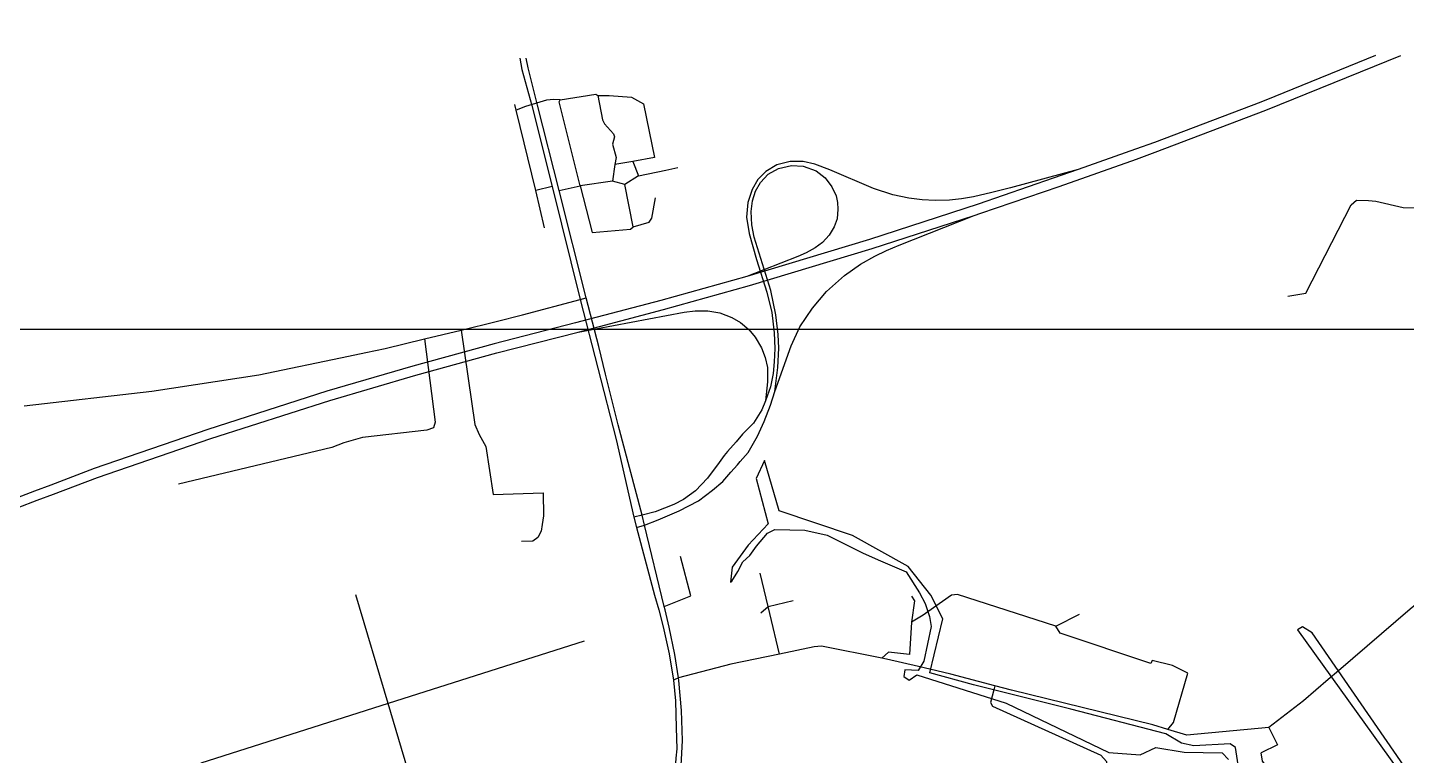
# Model space of a CAD drawing. Header units: metres. Extents: x 5935 to 17898, y -921 to 5308.
# Drawn here: x 10237 to 12924, y 3890 to 5308 of the extents above; entities that cross this region are included whole.
import ezdxf

# ---------------------------------------------------------------- set-up
doc = ezdxf.new("R2010")
doc.units = ezdxf.units.M
doc.header["$MEASUREMENT"] = 0
for name, color, linetype in [('图框', 6, 'Continuous'), ('水网', 141, 'Continuous'), ('路网', 2, 'Continuous')]:
    doc.layers.add(name, color=color, linetype=linetype)

msp = doc.modelspace()

# ---------------------------------------------------------------- linework, layer by layer
at = {"layer": '图框'}
msp.add_lwpolyline([(8125.8, 4720.1), (8125.8, 293.2), (15377.3, 293.2), (15377.3, 4720.1), (8125.8, 4720.1)], dxfattribs=at)
at = {"layer": '水网'}
for points in [[(12602.2, 3829.2), (12590.3, 3905.1), (12580.3, 3912.1), (12509.6, 3908.3), (12485.3, 3913.7), (12454.9, 3931.6), (12269.7, 3979.7), (12080.3, 4027.1), (11995.2, 4050.9), (12019.9, 4155.9), (11996.8, 4202), (11952.5, 4258.1), (11844.4, 4318.3), (11701.5, 4366.6), (11672.5, 4464.4), (11656.7, 4429.6), (11679.9, 4341), (11641, 4299.7), (11610, 4256.7), (11606.5, 4227.2), (11609, 4229.2), (11620.5, 4248.2), (11630.5, 4267.2), (11644, 4279.2), (11657, 4297.7), (11678.5, 4323.1), (11693, 4330.1), (11751, 4328.6), (11795, 4319.1), (11863.5, 4284.7), (11894, 4271.2), (11949, 4247.6), (11974.5, 4206.6), (11986, 4185.7), (11994, 4160.2), (11997.5, 4141.2), (11983.5, 4073.3), (11971.9, 4055), (11946.5, 4056.3), (11944.1, 4043.8), (11954.8, 4036.3), (11969.6, 4046.6), (12143.7, 3991.3), (12343.4, 3895.6), (12404.5, 3890.6), (12435.2, 3904.8), (12490.2, 3896.3), (12564.6, 3894.4), (12577, 3881.6)], [(12962.9, 3805.7), (12739.8, 4128.4), (12720.8, 4140.3), (12711.3, 4134.7), (12958, 3790.6)]]:
    msp.add_lwpolyline(points, dxfattribs=at)
at = {"layer": '路网'}
for p, q in [((11195.9, 5248.6), (11200.2, 5227)), ((11212.5, 5229.7), (11208.6, 5248.6)), ((12863.5, 5254.1), (12667.2, 5174.1)), ((12677.1, 5158.5), (12912.4, 5254.2)), ((11200.2, 5227), (11219.5, 5156.7)), ((11230.5, 5157), (11212.5, 5229.7)), ((12639.9, 5163), (12432.7, 5084.4)), ((12667.2, 5174.1), (12639.9, 5163)), ((12649.5, 5147.4), (12677.1, 5158.5)), ((12433.9, 5065.4), (12649.5, 5147.4)), ((12432.7, 5084.4), (12395.6, 5071.2)), ((12397.4, 5052.1), (12433.9, 5065.4)), ((11427.3, 5019.3), (11480.6, 5030.7)), ((11480.6, 5030.7), (11504.1, 5035.9)), ((11258.8, 4998.4), (11227, 4990.8)), ((12826.3, 4971.8), (12849.8, 4971.5)), ((11150.1, 4735.4), (11201.3, 4748.8)), ((10862.4, 4668.1), (10896, 4675.1)), ((11651.4, 4537.6), (11630.1, 4515.6)), ((10829.5, 4489.8), (10531.2, 4418.3)), ((10853.2, 4499.2), (10829.5, 4489.8)), ((11641, 4480.1), (11658.9, 4511.7)), ((11625.1, 4462.7), (11641, 4480.1)), ((10282.1, 4416.7), (10250.3, 4404.6)), ((10255.6, 4387.1), (10287.4, 4399.1)), ((11466.6, 4173.5), (11475.3, 4140.6)), ((11486.8, 4139.7), (11479.1, 4173.6)), ((12002, 4177.2), (11981.9, 4163.3)), ((11981.9, 4163.3), (11959.2, 4149.1)), ((12008.4, 4054.7), (11972.7, 4063)), ((12791.2, 4054.8), (12771.3, 4037.7)), ((12119.5, 4017.2), (12113, 3992.6)), ((12121.6, 4025.4), (12119.5, 4017.2))]:
    msp.add_line(p, q, dxfattribs=at)
for points in [[(11274.8, 5167.9), (11262, 5168), (11248, 5166.7), (11206.9, 5154.8), (11189, 5147.5)], [(11313.8, 4999.7), (11272.5, 5163.7), (11274.8, 5167.9), (11343.8, 5178.9), (11347.7, 5176), (11357.1, 5128.5), (11361, 5120.7), (11378.6, 5101.2), (11380.2, 5095.7), (11376.6, 5081.3), (11383.4, 5055.3), (11381.3, 5041.7), (11376.3, 5009.1)], [(11347.7, 5176), (11369.8, 5176), (11413.7, 5172.8), (11437.1, 5160.1), (11447.9, 5106.1), (11458.3, 5055), (11416, 5047.7), (11381.3, 5041.7)], [(11244.2, 4918.3), (11227, 4990.8), (11189, 5147.5), (11186.3, 5158.4)], [(11219.5, 5156.7), (11258.8, 4998.4), (11313.6, 4778.4), (11347.8, 4644.7), (11384, 4505.3), (11417.8, 4353.9), (11423.3, 4333.8), (11458.4, 4202.3), (11466.6, 4173.5)], [(11479.1, 4173.6), (11477.4, 4180.2), (11438.8, 4338.5), (11434.1, 4358), (11387.8, 4534.2), (11363.1, 4632.9), (11349.6, 4686.7), (11325.1, 4781.4), (11272.4, 4990.6), (11230.5, 5157)], [(12395.6, 5071.2), (12283.7, 5031.7), (12088.8, 4964.3)], [(12094.3, 4946.6), (12246.6, 4998.7), (12397.4, 5052.1)], [(11416, 5047.7), (11427.3, 5019.3), (11400.4, 5002.9)], [(12283.7, 5031.7), (12151.9, 4996.2), (12115.9, 4987), (12079.8, 4978.5), (12056.9, 4974.5), (12033.5, 4972.1), (12005.6, 4971.1), (11979.7, 4972.6), (11953.8, 4975.7), (11922.8, 4982.3), (11885.1, 4994.8), (11800.2, 5030.9), (11770.8, 5041.9), (11747.9, 5047.2), (11722.5, 5047.4), (11696.9, 5040.9), (11675.1, 5027.7), (11659.7, 5012.1), (11648.4, 4992.6), (11640, 4967.5), (11637.8, 4938.9), (11642.8, 4907.3), (11657.4, 4856.4), (11677, 4792.7), (11687.1, 4753.1), (11691.3, 4713.6), (11693, 4683.2), (11691.6, 4656.9), (11689.4, 4634.4), (11684.5, 4608.3), (11675, 4580.8), (11667.8, 4563.5), (11651.4, 4537.6)], [(11692.8, 4599.1), (11698.6, 4646), (11700.6, 4683.6), (11699.3, 4710.3), (11694.9, 4748.2), (11685, 4796.2), (11665.4, 4858.4), (11652.4, 4900.2), (11648.3, 4923.8), (11646.6, 4949.9), (11649.2, 4971), (11654.9, 4989.7), (11664.7, 5006.6), (11679.8, 5022.4), (11700, 5033.9), (11725.3, 5039.7), (11748.2, 5038.3), (11773.1, 5028.9), (11791, 5015.6), (11804.2, 4998), (11812.1, 4980.2), (11815, 4967.5)], [(12849.8, 4971.5), (12863.7, 4970.3), (12917.5, 4957.6), (12939.2, 4956.9), (12973.5, 4973.3), (12996, 4980), (13164.9, 5006.2), (13309.9, 5033.1), (13321.8, 5045.6)], [(11272.4, 4990.6), (11313.8, 4999.7), (11336.9, 4909.3), (11411.8, 4915.4), (11416.6, 4920.3), (11400.4, 5002.9), (11376.3, 5009.1), (11313.8, 4999.7)], [(11416.6, 4920.3), (11448.3, 4929.4), (11453.3, 4936.8), (11460.2, 4976.7)], [(12692.5, 4785), (12727.7, 4790.9), (12815.8, 4962.8), (12826.3, 4971.8)], [(12088.8, 4964.3), (11877.4, 4895.2), (11638.6, 4823.4), (11470.6, 4776.4), (11304.6, 4733.1), (11146.2, 4692), (10987.8, 4648.7), (10820.2, 4599.4)], [(10826, 4581.5), (10993.5, 4630.8), (11151.2, 4674.6), (11309.4, 4715), (11475.8, 4758.7), (11643.3, 4805.4), (11882.7, 4877.6), (12081, 4942.2), (12094.3, 4946.6)], [(11815, 4967.5), (11815.8, 4954.2), (11814.1, 4935.9), (11808.7, 4920.2), (11798.6, 4903.7), (11785.8, 4889.7), (11771.5, 4879), (11754.2, 4869.6), (11738, 4862.2), (11638.6, 4823.4)], [(11828.6, 4824.9), (11859.7, 4847.3), (11888, 4862.9), (11910.7, 4874.2), (11935.3, 4884.3), (12081, 4942.2)], [(11658.9, 4511.7), (11672.3, 4540.4), (11684.6, 4572.6), (11692.8, 4599.1), (11724.5, 4688.1), (11741.8, 4724.9), (11766.5, 4761.7), (11793.8, 4794.1), (11828.6, 4824.9)], [(11201.3, 4748.8), (11313.6, 4778.4), (11325.1, 4781.4)], [(11309.4, 4715), (11516, 4754), (11537.9, 4756.3), (11562, 4756), (11585.6, 4752.2), (11609.1, 4743.5), (11626.1, 4733.3), (11642.1, 4720.1), (11654.6, 4704.8)], [(10896, 4675.1), (10933.9, 4683), (11010.3, 4701.5), (11081.8, 4718.8), (11150.1, 4735.4)], [(11081.8, 4718.8), (11108.3, 4534.6), (11116.5, 4515.1), (11129.8, 4492), (11143.8, 4398.6), (11241.7, 4401.3), (11242, 4356.8), (11239.4, 4339.5), (11237.4, 4326.8), (11231.3, 4314.5), (11221.5, 4307.6), (11199, 4306.7)], [(11654.6, 4704.8), (11666.9, 4683.9), (11673.8, 4665.3), (11678.4, 4645.6), (11678.9, 4617.7), (11675, 4580.8)], [(11010.3, 4701.5), (11030.7, 4539.1), (11027.7, 4528.3), (11014.9, 4523.4), (10889.6, 4509.1), (10853.2, 4499.2)], [(10230.3, 4570.8), (10478.9, 4599.9), (10687.7, 4631.6), (10862.4, 4668.1)], [(10820.2, 4599.4), (10588.2, 4525.2), (10366.6, 4448.9), (10282.1, 4416.7)], [(10287.4, 4399.1), (10373.3, 4431.6), (10593.8, 4507.7), (10826, 4581.5)], [(11630.1, 4515.6), (11617.2, 4501.2), (11600.8, 4482.1)], [(11584.5, 4460.8), (11561.8, 4429.8), (11538.2, 4405.1), (11514.9, 4388.8), (11496, 4378.9), (11459.6, 4364.5), (11434.1, 4358), (11417.8, 4353.9)], [(11600.8, 4482.1), (11594.2, 4474.1), (11584.5, 4460.8)], [(11607.3, 4441.6), (11620, 4456), (11625.1, 4462.7)], [(11423.3, 4333.8), (11438.8, 4338.5), (11465.5, 4348.6), (11506.5, 4366.4), (11544.3, 4385.9), (11571.6, 4406.5), (11591.7, 4423.9), (11607.3, 4441.6)], [(10250.3, 4404.6), (10173.7, 4375.5), (9954.2, 4286.6)], [(9954.3, 4266.7), (10180.8, 4358.8), (10255.6, 4387.1)], [(11477.4, 4180.2), (11529.4, 4200.7), (11509, 4277.7)], [(11701.7, 4087.3), (11683.2, 4166), (11679.9, 4180), (11664.6, 4244.8)], [(10998.8, 3791.6), (10939.6, 3990.6), (10876.6, 4202.6)], [(11665.9, 4167.5), (11679.9, 4180), (11728.6, 4191.6)], [(11959.2, 4200.2), (11965.2, 4191), (11959.2, 4149.1), (11955, 4086.1), (11914.1, 4090.7), (11901.3, 4079.4)], [(12240.3, 4141.3), (12048.9, 4203.4), (12037.4, 4202), (12002, 4177.2)], [(12982.3, 4216.7), (12931, 4174.9), (12791.2, 4054.8)], [(12458.5, 3940.2), (12469.4, 3954), (12497.4, 4049.7), (12468, 4064.9), (12428, 4075), (12425.2, 4069), (12249, 4127.9), (12240.3, 4141.3), (12286.3, 4164.7)], [(11475.3, 4140.6), (11486.8, 4087.9), (11495.4, 4036.1), (11499.1, 3995.8), (11500.8, 3943.6), (11501.6, 3902.5), (11500.1, 3884.4), (11497.1, 3846.5), (11489.2, 3790.6), (11479.4, 3741.3), (11465.4, 3692.3), (11454.3, 3659)], [(11462.9, 3647.4), (11483.4, 3711.8), (11484.5, 3716.5), (11494.2, 3756), (11503.2, 3800.8), (11509.2, 3845.2), (11513.2, 3918.9), (11511, 3977.2), (11505.7, 4035.9), (11505, 4040.9), (11497.9, 4086.6), (11486.8, 4139.7)], [(11321.3, 4112.1), (10939.6, 3990.6), (10574.7, 3874.5), (10572.2, 3793.1), (10557.9, 3785.2), (10529.8, 3782.2), (10509.6, 3785.7), (10494.3, 3792.1), (10477.5, 3797), (10418.9, 3792.1), (10412.9, 3785.7), (10415.4, 3705.8), (10243.3, 3714.2)], [(11972.7, 4063), (11910.4, 4077.6), (11901.3, 4079.4), (11783.8, 4102.7), (11769.5, 4101.5), (11701.7, 4087.3), (11607.1, 4067.6), (11505, 4040.9), (11495.4, 4036.1)], [(12771.3, 4037.7), (12723.2, 3996.3), (12655.7, 3944.4), (12495.6, 3928.9), (12458.5, 3940.2), (12429.4, 3949.2), (12154.1, 4016.7), (12121.6, 4025.4), (12035.8, 4048.3), (12008.4, 4054.7)], [(12113, 3992.6), (12116.7, 3985.6), (12328.3, 3890.4), (12339.4, 3877.5), (12339.4, 3865.5), (12337.8, 3861.5), (12210.1, 3483.5)], [(12655.7, 3944.4), (12672.1, 3910.1), (12640.3, 3894.9)], [(12734.7, 3757), (12643, 3878.7), (12640.3, 3894.9)]]:
    msp.add_lwpolyline(points, dxfattribs=at)

doc.saveas('drawing.dxf')
